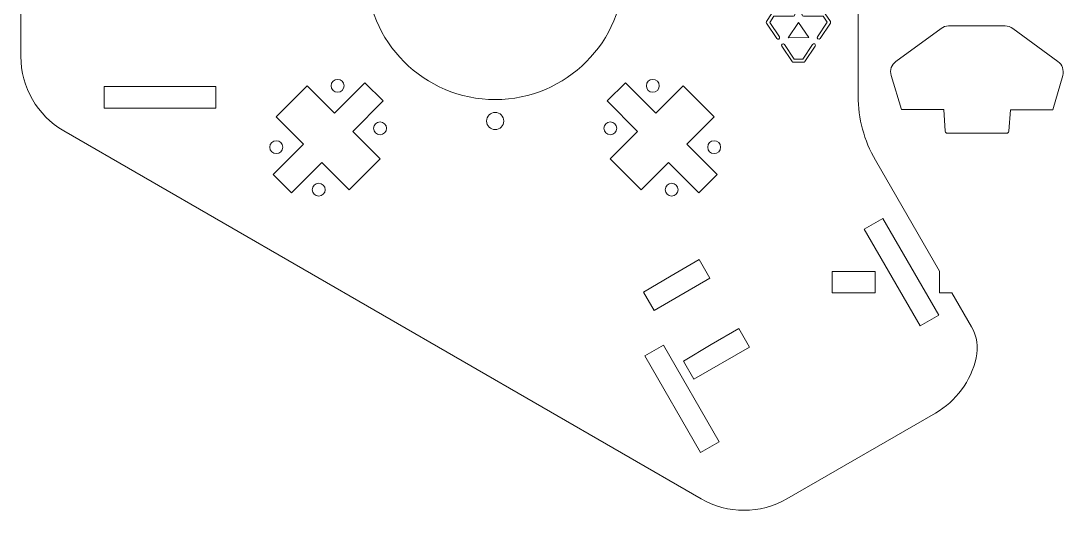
# Model space of a CAD drawing. Header units: inches. Extents: x 89 to 332, y -275 to -22.
# Drawn here: x 88.8 to 331.7, y -274.9 to -160 of the extents above; entities that cross this region are included whole.
import ezdxf

# ---------------------------------------------------------------- set-up
doc = ezdxf.new("R2010")
doc.units = ezdxf.units.IN
doc.header["$MEASUREMENT"] = 0
for name, color, linetype in [('Exterieur', 7, 'Continuous'), ('Gravure', 7, 'Continuous'), ('interieur', 7, 'Continuous')]:
    doc.layers.add(name, color=color, linetype=linetype)

# ---------------------------------------------------------------- blocks, each defined once
blk = doc.blocks.new('block 3')
at = {"layer": 'Exterieur', "lineweight": 0}
blk.add_lwpolyline([(247.06, -260.54), (247.06, -260.54)], dxfattribs=at)
blk = doc.blocks.new('block 4')
at = {"layer": 'Exterieur', "lineweight": 0}
blk.add_lwpolyline([(247.06, -260.54), (247.06, -260.54)], dxfattribs=at)
blk = doc.blocks.new('block 5')
at = {"layer": 'Exterieur', "lineweight": 0}
blk.add_lwpolyline([(289.49, -90.66), (289.49, -90.66)], dxfattribs=at)
blk = doc.blocks.new('block 6')
at = {"layer": 'Exterieur', "lineweight": 0}
blk.add_lwpolyline([(289.49, -90.66), (289.49, -90.66)], dxfattribs=at)
blk = doc.blocks.new('block 7')
at = {"layer": 'Exterieur', "lineweight": 0}
blk.add_open_spline([(267.17, -25.4), (260.98, -21.83), (253.36, -21.83), (247.17, -25.4)], degree=3, dxfattribs=at)
blk = doc.blocks.new('block 8')
at = {"layer": 'Exterieur', "lineweight": 0}
blk.add_lwpolyline([(247.17, -25.4), (98.79, -111.07)], dxfattribs=at)
blk = doc.blocks.new('block 9')
at = {"layer": 'Exterieur', "lineweight": 0}
blk.add_open_spline([(98.79, -111.07), (92.6, -114.64), (88.79, -121.24), (88.79, -128.39)], degree=3, dxfattribs=at)
blk = doc.blocks.new('block 10')
at = {"layer": 'Exterieur', "lineweight": 0}
blk.add_lwpolyline([(88.79, -128.39), (88.79, -168.3)], dxfattribs=at)
blk = doc.blocks.new('block 11')
at = {"layer": 'Exterieur', "lineweight": 0}
blk.add_open_spline([(88.79, -168.3), (88.79, -175.44), (92.6, -182.04), (98.79, -185.62)], degree=3, dxfattribs=at)
blk = doc.blocks.new('block 12')
at = {"layer": 'Exterieur', "lineweight": 0}
blk.add_lwpolyline([(98.79, -185.62), (247.17, -271.28)], dxfattribs=at)
blk = doc.blocks.new('block 13')
at = {"layer": 'Exterieur', "lineweight": 0}
blk.add_open_spline([(247.17, -271.28), (253.36, -274.86), (260.98, -274.86), (267.17, -271.28)], degree=3, dxfattribs=at)
blk = doc.blocks.new('block 14')
at = {"layer": 'Exterieur', "lineweight": 0}
blk.add_lwpolyline([(267.17, -271.28), (301.73, -251.33)], dxfattribs=at)
blk = doc.blocks.new('block 15')
at = {"layer": 'Exterieur', "lineweight": 0}
blk.add_open_spline([(301.73, -251.33), (306.54, -248.56), (309.98, -243.91), (311.22, -238.5)], degree=3, dxfattribs=at)
blk = doc.blocks.new('block 16')
at = {"layer": 'Exterieur', "lineweight": 0}
blk.add_open_spline([(311.22, -238.5), (311.79, -236.03), (311.4, -233.45), (310.14, -231.26)], degree=3, dxfattribs=at)
blk = doc.blocks.new('block 17')
at = {"layer": 'Exterieur', "lineweight": 0}
blk.add_lwpolyline([(310.14, -231.26), (305.57, -223.34)], dxfattribs=at)
blk = doc.blocks.new('block 18')
at = {"layer": 'Exterieur', "lineweight": 0}
blk.add_lwpolyline([(305.57, -223.34), (302.68, -223.34)], dxfattribs=at)
blk = doc.blocks.new('block 19')
at = {"layer": 'Exterieur', "lineweight": 0}
blk.add_lwpolyline([(302.68, -223.34), (302.68, -218.33)], dxfattribs=at)
blk = doc.blocks.new('block 20')
at = {"layer": 'Exterieur', "lineweight": 0}
blk.add_lwpolyline([(302.68, -218.33), (287.76, -192.48)], dxfattribs=at)
blk = doc.blocks.new('block 21')
at = {"layer": 'Exterieur', "lineweight": 0}
blk.add_open_spline([(283.74, -177.49), (283.74, -182.75), (285.13, -187.92), (287.76, -192.48)], degree=3, dxfattribs=at)
blk = doc.blocks.new('block 22')
at = {"layer": 'Exterieur', "lineweight": 0}
blk.add_lwpolyline([(283.74, -177.49), (283.74, -148.34)], dxfattribs=at)
blk = doc.blocks.new('block 23')
at = {"layer": 'Exterieur', "lineweight": 0}
blk.add_lwpolyline([(283.74, -148.34), (283.74, -119.2)], dxfattribs=at)
blk = doc.blocks.new('block 24')
at = {"layer": 'Exterieur', "lineweight": 0}
blk.add_open_spline([(287.76, -104.2), (285.13, -108.76), (283.74, -113.93), (283.74, -119.2)], degree=3, dxfattribs=at)
blk = doc.blocks.new('block 25')
at = {"layer": 'Exterieur', "lineweight": 0}
blk.add_lwpolyline([(287.76, -104.2), (302.68, -78.34)], dxfattribs=at)
blk = doc.blocks.new('block 26')
at = {"layer": 'Exterieur', "lineweight": 0}
blk.add_lwpolyline([(302.68, -78.34), (302.68, -73.34)], dxfattribs=at)
blk = doc.blocks.new('block 27')
at = {"layer": 'Exterieur', "lineweight": 0}
blk.add_lwpolyline([(302.68, -73.34), (305.57, -73.34)], dxfattribs=at)
blk = doc.blocks.new('block 28')
at = {"layer": 'Exterieur', "lineweight": 0}
blk.add_lwpolyline([(305.57, -73.34), (310.14, -65.43)], dxfattribs=at)
blk = doc.blocks.new('block 29')
at = {"layer": 'Exterieur', "lineweight": 0}
blk.add_open_spline([(310.14, -65.43), (311.4, -63.24), (311.79, -60.65), (311.22, -58.19)], degree=3, dxfattribs=at)
blk = doc.blocks.new('block 30')
at = {"layer": 'Exterieur', "lineweight": 0}
blk.add_open_spline([(311.22, -58.19), (309.97, -52.78), (306.54, -48.13), (301.73, -45.36)], degree=3, dxfattribs=at)
blk = doc.blocks.new('block 31')
at = {"layer": 'Exterieur', "lineweight": 0}
blk.add_lwpolyline([(301.73, -45.36), (267.17, -25.4)], dxfattribs=at)
blk = doc.blocks.new('block 32')
at = {"layer": 'Exterieur', "lineweight": 0}
blk.add_lwpolyline([(247.06, -36.14), (247.06, -36.14)], dxfattribs=at)
blk = doc.blocks.new('block 33')
at = {"layer": 'Exterieur', "lineweight": 0}
blk.add_lwpolyline([(247.06, -36.14), (247.06, -36.14)], dxfattribs=at)
blk = doc.blocks.new('block 34')
at = {"layer": 'Exterieur', "lineweight": 0}
blk.add_lwpolyline([(298.16, -231.04), (298.16, -231.04)], dxfattribs=at)
blk = doc.blocks.new('block 35')
at = {"layer": 'Exterieur', "lineweight": 0}
blk.add_lwpolyline([(289.49, -206.03), (289.49, -206.03)], dxfattribs=at)
blk = doc.blocks.new('block 36')
at = {"layer": 'Exterieur', "lineweight": 0}
for points in [[(289.49, -206.03), (289.49, -206.03)], [(302.49, -228.54), (302.49, -228.54)]]:
    blk.add_lwpolyline(points, dxfattribs=at)
blk = doc.blocks.new('block 37')
at = {"layer": 'Exterieur', "lineweight": 0}
for points in [[(302.49, -228.54), (302.49, -228.54)], [(298.16, -231.04), (298.16, -231.04)]]:
    blk.add_lwpolyline(points, dxfattribs=at)
blk = doc.blocks.new('block 2')
at = {"layer": 'Exterieur'}
for name in ['block 7', 'block 8', 'block 31', 'block 32', 'block 33', 'block 30', 'block 29', 'block 28', 'block 26', 'block 27', 'block 25', 'block 5', 'block 6', 'block 24', 'block 9', 'block 23', 'block 10', 'block 22', 'block 11', 'block 21', 'block 12', 'block 20', 'block 35', 'block 36', 'block 19', 'block 18', 'block 17', 'block 37', 'block 34', 'block 16', 'block 15', 'block 14', 'block 3', 'block 4', 'block 13']:
    blk.add_blockref(name, (0, 0), dxfattribs=at)
blk = doc.blocks.new('block 73')
at = {"layer": 'Exterieur', "lineweight": 0}
blk.add_lwpolyline([(303.7, -180.69), (304.01, -185.72)], dxfattribs=at)
blk = doc.blocks.new('block 74')
at = {"layer": 'Exterieur', "lineweight": 0}
blk.add_open_spline([(304.01, -185.72), (304.03, -185.98), (304.25, -186.18), (304.51, -186.18)], degree=3, dxfattribs=at)
blk = doc.blocks.new('block 75')
at = {"layer": 'Exterieur', "lineweight": 0}
blk.add_lwpolyline([(304.51, -186.18), (318.31, -186.18)], dxfattribs=at)
blk = doc.blocks.new('block 76')
at = {"layer": 'Exterieur', "lineweight": 0}
blk.add_open_spline([(318.31, -186.18), (318.58, -186.18), (318.79, -185.98), (318.81, -185.72)], degree=3, dxfattribs=at)
blk = doc.blocks.new('block 77')
at = {"layer": 'Exterieur', "lineweight": 0}
blk.add_lwpolyline([(318.81, -185.72), (319.2, -180.71)], dxfattribs=at)
blk = doc.blocks.new('block 78')
at = {"layer": 'Exterieur', "lineweight": 0}
blk.add_lwpolyline([(319.2, -180.71), (329.08, -180.71)], dxfattribs=at)
blk = doc.blocks.new('block 79')
at = {"layer": 'Exterieur', "lineweight": 0}
blk.add_lwpolyline([(329.08, -180.71), (331.36, -172.72)], dxfattribs=at)
blk = doc.blocks.new('block 80')
at = {"layer": 'Exterieur', "lineweight": 0}
blk.add_open_spline([(331.36, -172.72), (331.7, -171.51), (331.26, -170.21), (330.24, -169.47)], degree=3, dxfattribs=at)
blk = doc.blocks.new('block 81')
at = {"layer": 'Exterieur', "lineweight": 0}
blk.add_lwpolyline([(330.24, -169.47), (319.75, -161.8)], dxfattribs=at)
blk = doc.blocks.new('block 82')
at = {"layer": 'Exterieur', "lineweight": 0}
blk.add_open_spline([(319.75, -161.8), (319.23, -161.43), (318.61, -161.22), (317.98, -161.22)], degree=3, dxfattribs=at)
blk = doc.blocks.new('block 83')
at = {"layer": 'Exterieur', "lineweight": 0}
blk.add_lwpolyline([(317.98, -161.22), (304.8, -161.22)], dxfattribs=at)
blk = doc.blocks.new('block 84')
at = {"layer": 'Exterieur', "lineweight": 0}
blk.add_open_spline([(304.8, -161.22), (304.17, -161.22), (303.55, -161.42), (303.04, -161.8)], degree=3, dxfattribs=at)
blk = doc.blocks.new('block 85')
at = {"layer": 'Exterieur', "lineweight": 0}
blk.add_lwpolyline([(303.04, -161.8), (292.53, -169.45)], dxfattribs=at)
blk = doc.blocks.new('block 86')
at = {"layer": 'Exterieur', "lineweight": 0}
blk.add_open_spline([(292.53, -169.45), (291.49, -170.2), (291.05, -171.52), (291.42, -172.74)], degree=3, dxfattribs=at)
blk = doc.blocks.new('block 87')
at = {"layer": 'Exterieur', "lineweight": 0}
blk.add_lwpolyline([(291.42, -172.74), (293.81, -180.69)], dxfattribs=at)
blk = doc.blocks.new('block 88')
at = {"layer": 'Exterieur', "lineweight": 0}
blk.add_lwpolyline([(293.81, -180.69), (303.7, -180.69)], dxfattribs=at)
blk = doc.blocks.new('block 72')
at = {"layer": 'Exterieur'}
for name in ['block 85', 'block 84', 'block 83', 'block 82', 'block 81', 'block 86', 'block 80', 'block 87', 'block 79', 'block 88', 'block 73', 'block 77', 'block 78', 'block 74', 'block 75', 'block 76']:
    blk.add_blockref(name, (0, 0), dxfattribs=at)
blk = doc.blocks.new('block 89')
at = {"layer": 'interieur', "lineweight": 0}
blk.add_open_spline([(238.81, -199.33), (238.81, -198.5), (239.49, -197.83), (240.31, -197.83), (241.14, -197.83), (241.81, -198.5), (241.81, -199.33), (241.81, -200.15), (241.14, -200.83), (240.31, -200.83), (239.49, -200.83), (238.81, -200.15), (238.81, -199.33), (238.81, -199.33), (238.81, -199.33), (238.81, -199.33)], degree=3, knots=[0, 0, 0, 0, 1, 1, 1, 2, 2, 2, 3, 3, 3, 4, 4, 4, 5, 5, 5, 5], dxfattribs=at)
blk = doc.blocks.new('block 90')
at = {"layer": 'interieur', "lineweight": 0}
blk.add_lwpolyline([(239.61, -192.96), (246.68, -200.03)], dxfattribs=at)
blk = doc.blocks.new('block 91')
at = {"layer": 'interieur', "lineweight": 0}
blk.add_lwpolyline([(233.24, -199.33), (239.61, -192.96)], dxfattribs=at)
blk = doc.blocks.new('block 92')
at = {"layer": 'interieur', "lineweight": 0}
blk.add_lwpolyline([(226.03, -192.11), (233.24, -199.33)], dxfattribs=at)
blk = doc.blocks.new('block 93')
at = {"layer": 'interieur', "lineweight": 0}
blk.add_lwpolyline([(226.03, -192.11), (226.03, -192.11)], dxfattribs=at)
blk = doc.blocks.new('block 94')
at = {"layer": 'interieur', "lineweight": 0}
blk.add_lwpolyline([(243.85, -188.72), (243.85, -188.72)], dxfattribs=at)
blk = doc.blocks.new('block 95')
at = {"layer": 'interieur', "lineweight": 0}
blk.add_lwpolyline([(250.92, -195.79), (243.85, -188.72)], dxfattribs=at)
blk = doc.blocks.new('block 96')
at = {"layer": 'interieur', "lineweight": 0}
blk.add_lwpolyline([(246.68, -200.03), (250.92, -195.79)], dxfattribs=at)
blk = doc.blocks.new('block 98')
at = {"layer": 'interieur', "lineweight": 0}
blk.add_open_spline([(149.75, -189.43), (149.75, -190.25), (149.08, -190.93), (148.25, -190.93), (147.42, -190.93), (146.75, -190.25), (146.75, -189.43), (146.75, -189.43), (146.75, -189.43), (146.75, -189.43)], degree=3, knots=[0, 0, 0, 0, 1, 1, 1, 2, 2, 2, 3, 3, 3, 3], dxfattribs=at)
blk = doc.blocks.new('block 99')
at = {"layer": 'interieur', "lineweight": 0}
blk.add_lwpolyline([(154.61, -188.72), (147.54, -195.79)], dxfattribs=at)
blk = doc.blocks.new('block 100')
at = {"layer": 'interieur', "lineweight": 0}
blk.add_lwpolyline([(154.61, -188.72), (154.61, -188.72)], dxfattribs=at)
blk = doc.blocks.new('block 101')
at = {"layer": 'interieur', "lineweight": 0}
blk.add_lwpolyline([(172.43, -192.11), (172.43, -192.11)], dxfattribs=at)
blk = doc.blocks.new('block 102')
at = {"layer": 'interieur', "lineweight": 0}
blk.add_lwpolyline([(165.22, -199.33), (172.43, -192.11)], dxfattribs=at)
blk = doc.blocks.new('block 103')
at = {"layer": 'interieur', "lineweight": 0}
blk.add_lwpolyline([(158.86, -192.96), (165.22, -199.33)], dxfattribs=at)
blk = doc.blocks.new('block 104')
at = {"layer": 'interieur', "lineweight": 0}
blk.add_lwpolyline([(151.78, -200.03), (158.86, -192.96)], dxfattribs=at)
blk = doc.blocks.new('block 105')
at = {"layer": 'interieur', "lineweight": 0}
blk.add_lwpolyline([(147.54, -195.79), (151.78, -200.03)], dxfattribs=at)
blk = doc.blocks.new('block 114')
at = {"layer": 'interieur', "lineweight": 0}
blk.add_open_spline([(156.65, -199.33), (156.65, -198.5), (157.32, -197.83), (158.15, -197.83), (158.98, -197.83), (159.65, -198.5), (159.65, -199.33), (159.65, -200.15), (158.98, -200.83), (158.15, -200.83), (157.32, -200.83), (156.65, -200.15), (156.65, -199.33), (156.65, -199.33), (156.65, -199.33), (156.65, -199.33)], degree=3, knots=[0, 0, 0, 0, 1, 1, 1, 2, 2, 2, 3, 3, 3, 4, 4, 4, 5, 5, 5, 5], dxfattribs=at)
blk = doc.blocks.new('block 117')
at = {"layer": 'interieur', "lineweight": 0}
blk.add_open_spline([(251.71, -189.43), (251.71, -190.25), (251.04, -190.93), (250.21, -190.93), (249.39, -190.93), (248.71, -190.25), (248.71, -189.43), (248.71, -189.43), (248.71, -189.43), (248.71, -189.43)], degree=3, knots=[0, 0, 0, 0, 1, 1, 1, 2, 2, 2, 3, 3, 3, 3], dxfattribs=at)
blk = doc.blocks.new('block 121')
at = {"layer": 'interieur', "lineweight": 0}
blk.add_open_spline([(224.53, -185.04), (224.53, -184.21), (225.2, -183.54), (226.03, -183.54), (226.86, -183.54), (227.53, -184.21), (227.53, -185.04), (227.53, -185.87), (226.86, -186.54), (226.03, -186.54), (225.2, -186.54), (224.53, -185.87), (224.53, -185.04), (224.53, -185.04), (224.53, -185.04), (224.53, -185.04)], degree=3, knots=[0, 0, 0, 0, 1, 1, 1, 2, 2, 2, 3, 3, 3, 4, 4, 4, 5, 5, 5, 5], dxfattribs=at)
blk = doc.blocks.new('block 122')
at = {"layer": 'interieur', "lineweight": 0}
blk.add_lwpolyline([(225.32, -178.68), (232.39, -185.75)], dxfattribs=at)
blk = doc.blocks.new('block 123')
at = {"layer": 'interieur', "lineweight": 0}
blk.add_lwpolyline([(229.57, -174.43), (225.32, -178.68)], dxfattribs=at)
blk = doc.blocks.new('block 124')
at = {"layer": 'interieur', "lineweight": 0}
blk.add_lwpolyline([(236.64, -181.51), (229.57, -174.43)], dxfattribs=at)
blk = doc.blocks.new('block 125')
at = {"layer": 'interieur', "lineweight": 0}
blk.add_lwpolyline([(243, -175.14), (236.64, -181.51)], dxfattribs=at)
blk = doc.blocks.new('block 126')
at = {"layer": 'interieur', "lineweight": 0}
blk.add_lwpolyline([(250.21, -182.35), (243, -175.14)], dxfattribs=at)
blk = doc.blocks.new('block 128')
at = {"layer": 'interieur', "lineweight": 0}
blk.add_open_spline([(161.03, -175.14), (161.03, -174.31), (161.7, -173.64), (162.53, -173.64), (163.36, -173.64), (164.03, -174.31), (164.03, -175.14), (164.03, -175.97), (163.36, -176.64), (162.53, -176.64), (161.7, -176.64), (161.03, -175.97), (161.03, -175.14), (161.03, -175.14), (161.03, -175.14), (161.03, -175.14)], degree=3, knots=[0, 0, 0, 0, 1, 1, 1, 2, 2, 2, 3, 3, 3, 4, 4, 4, 5, 5, 5, 5], dxfattribs=at)
blk = doc.blocks.new('block 129')
at = {"layer": 'interieur', "lineweight": 0}
blk.add_lwpolyline([(155.46, -175.14), (148.25, -182.35)], dxfattribs=at)
blk = doc.blocks.new('block 130')
at = {"layer": 'interieur', "lineweight": 0}
blk.add_lwpolyline([(161.83, -181.51), (155.46, -175.14)], dxfattribs=at)
blk = doc.blocks.new('block 131')
at = {"layer": 'interieur', "lineweight": 0}
blk.add_lwpolyline([(168.9, -174.43), (161.83, -181.51)], dxfattribs=at)
blk = doc.blocks.new('block 132')
at = {"layer": 'interieur', "lineweight": 0}
blk.add_lwpolyline([(173.14, -178.68), (168.9, -174.43)], dxfattribs=at)
blk = doc.blocks.new('block 133')
at = {"layer": 'interieur', "lineweight": 0}
blk.add_lwpolyline([(166.07, -185.75), (173.14, -178.68)], dxfattribs=at)
blk = doc.blocks.new('block 138')
at = {"layer": 'interieur', "lineweight": 0}
blk.add_open_spline([(170.93, -185.04), (170.93, -184.21), (171.6, -183.54), (172.43, -183.54), (173.26, -183.54), (173.93, -184.21), (173.93, -185.04), (173.93, -185.87), (173.26, -186.54), (172.43, -186.54), (171.6, -186.54), (170.93, -185.87), (170.93, -185.04), (170.93, -185.04), (170.93, -185.04), (170.93, -185.04)], degree=3, knots=[0, 0, 0, 0, 1, 1, 1, 2, 2, 2, 3, 3, 3, 4, 4, 4, 5, 5, 5, 5], dxfattribs=at)
blk = doc.blocks.new('block 139')
at = {"layer": 'interieur', "lineweight": 0}
blk.add_open_spline([(234.43, -175.14), (234.43, -174.31), (235.1, -173.64), (235.93, -173.64), (236.76, -173.64), (237.43, -174.31), (237.43, -175.14), (237.43, -175.97), (236.76, -176.64), (235.93, -176.64), (235.1, -176.64), (234.43, -175.97), (234.43, -175.14), (234.43, -175.14), (234.43, -175.14), (234.43, -175.14)], degree=3, knots=[0, 0, 0, 0, 1, 1, 1, 2, 2, 2, 3, 3, 3, 4, 4, 4, 5, 5, 5, 5], dxfattribs=at)
blk = doc.blocks.new('block 140')
at = {"layer": 'interieur', "lineweight": 0}
blk.add_open_spline([(197.23, -183.34), (197.23, -182.24), (198.13, -181.34), (199.23, -181.34), (200.34, -181.34), (201.23, -182.24), (201.23, -183.34), (201.23, -184.45), (200.34, -185.34), (199.23, -185.34), (198.13, -185.34), (197.23, -184.45), (197.23, -183.34), (197.23, -183.34), (197.23, -183.34), (197.23, -183.34)], degree=3, knots=[0, 0, 0, 0, 1, 1, 1, 2, 2, 2, 3, 3, 3, 4, 4, 4, 5, 5, 5, 5], dxfattribs=at)
blk = doc.blocks.new('block 157')
at = {"layer": 'interieur', "lineweight": 0}
blk.add_open_spline([(169.23, -148.34), (169.23, -131.77), (182.66, -118.34), (199.23, -118.34), (215.8, -118.34), (229.23, -131.77), (229.23, -148.34), (229.23, -164.91), (215.8, -178.34), (199.23, -178.34), (182.66, -178.34), (169.23, -164.91), (169.23, -148.34), (169.23, -148.34), (169.23, -148.34), (169.23, -148.34)], degree=3, knots=[0, 0, 0, 0, 1, 1, 1, 2, 2, 2, 3, 3, 3, 4, 4, 4, 5, 5, 5, 5], dxfattribs=at)
blk = doc.blocks.new('block 158')
at = {"layer": 'interieur', "lineweight": 0}
blk.add_lwpolyline([(233.79, -223.19), (236.24, -227.44)], dxfattribs=at)
blk = doc.blocks.new('block 159')
at = {"layer": 'interieur', "lineweight": 0}
blk.add_lwpolyline([(240.24, -219.36), (233.79, -223.19)], dxfattribs=at)
blk = doc.blocks.new('block 160')
at = {"layer": 'interieur', "lineweight": 0}
blk.add_lwpolyline([(246.73, -215.61), (240.24, -219.36)], dxfattribs=at)
blk = doc.blocks.new('block 161')
at = {"layer": 'interieur', "lineweight": 0}
blk.add_lwpolyline([(249.23, -219.94), (246.73, -215.61)], dxfattribs=at)
blk = doc.blocks.new('block 162')
at = {"layer": 'interieur', "lineweight": 0}
blk.add_lwpolyline([(236.24, -227.44), (249.23, -219.94)], dxfattribs=at)
blk = doc.blocks.new('block 163')
at = {"layer": 'interieur', "lineweight": 0}
blk.add_lwpolyline([(251.39, -258.04), (238.39, -235.53)], dxfattribs=at)
blk = doc.blocks.new('block 164')
at = {"layer": 'interieur', "lineweight": 0}
blk.add_lwpolyline([(238.39, -235.53), (234.06, -238.03)], dxfattribs=at)
blk = doc.blocks.new('block 165')
at = {"layer": 'interieur', "lineweight": 0}
blk.add_lwpolyline([(243.04, -239.21), (245.49, -243.46)], dxfattribs=at)
blk = doc.blocks.new('block 166')
at = {"layer": 'interieur', "lineweight": 0}
blk.add_lwpolyline([(249.48, -235.38), (243.04, -239.21)], dxfattribs=at)
blk = doc.blocks.new('block 167')
at = {"layer": 'interieur', "lineweight": 0}
blk.add_lwpolyline([(255.98, -231.63), (249.48, -235.38)], dxfattribs=at)
blk = doc.blocks.new('block 168')
at = {"layer": 'interieur', "lineweight": 0}
blk.add_lwpolyline([(258.48, -235.96), (255.98, -231.63)], dxfattribs=at)
blk = doc.blocks.new('block 169')
at = {"layer": 'interieur', "lineweight": 0}
blk.add_lwpolyline([(245.49, -243.46), (258.48, -235.96)], dxfattribs=at)
blk = doc.blocks.new('block 170')
at = {"layer": 'interieur', "lineweight": 0}
blk.add_lwpolyline([(277.68, -223.34), (287.68, -223.34)], dxfattribs=at)
blk = doc.blocks.new('block 171')
at = {"layer": 'interieur', "lineweight": 0}
blk.add_lwpolyline([(277.68, -218.34), (277.68, -223.34)], dxfattribs=at)
blk = doc.blocks.new('block 172')
at = {"layer": 'interieur', "lineweight": 0}
blk.add_lwpolyline([(287.68, -218.34), (277.68, -218.34)], dxfattribs=at)
blk = doc.blocks.new('block 173')
at = {"layer": 'interieur', "lineweight": 0}
blk.add_lwpolyline([(287.68, -223.34), (287.68, -218.34)], dxfattribs=at)
blk = doc.blocks.new('block 201')
at = {"layer": 'interieur', "lineweight": 0}
blk.add_lwpolyline([(134.15, -175.34), (108.15, -175.34)], dxfattribs=at)
blk = doc.blocks.new('block 202')
at = {"layer": 'interieur', "lineweight": 0}
blk.add_lwpolyline([(134.15, -180.34), (134.15, -175.34)], dxfattribs=at)
blk = doc.blocks.new('block 203')
at = {"layer": 'interieur', "lineweight": 0}
blk.add_lwpolyline([(108.15, -180.34), (134.15, -180.34)], dxfattribs=at)
blk = doc.blocks.new('block 204')
at = {"layer": 'interieur', "lineweight": 0}
blk.add_lwpolyline([(108.15, -175.34), (108.15, -180.34)], dxfattribs=at)
blk = doc.blocks.new('block 215')
at = {"layer": 'Gravure', "lineweight": 0}
for points in [[(267.56, -133.61), (267.56, -134.46), (267.01, -134.46), (267.01, -133.61), (265.11, -133.61), (265.11, -132.98), (267.01, -132.98), (267.01, -132.05), (267.55, -132.05), (267.55, -132.98), (271.64, -132.97), (271.64, -133.6), (267.56, -133.61)], [(271.64, -135.49), (271.64, -136.16), (263.55, -136.17), (263.55, -135.51), (271.64, -135.49)]]:
    blk.add_lwpolyline(points, dxfattribs=at)
for points, knots in [([(271.63, -127.67), (271.63, -127.67), (270.78, -127.67), (270.78, -127.67), (271.13, -127.82), (271.39, -128.03), (271.57, -128.31), (271.75, -128.59), (271.84, -128.91), (271.84, -129.29), (271.84, -129.96), (271.61, -130.49), (271.15, -130.9), (270.7, -131.3), (270.1, -131.51), (269.35, -131.51), (268.61, -131.51), (268, -131.31), (267.53, -130.91), (267.06, -130.51), (266.83, -129.99), (266.83, -129.36), (266.83, -128.97), (266.91, -128.63), (267.09, -128.34), (267.26, -128.05), (267.51, -127.83), (267.84, -127.67), (267.84, -127.67), (267, -127.67), (267, -127.67), (267, -127.67), (267, -127.03), (267, -127.03), (267, -127.03), (271.63, -127.02), (271.63, -127.02), (271.63, -127.02), (271.63, -127.67), (271.63, -127.67)], [0, 0, 0, 0, 1, 1, 1, 2, 2, 2, 3, 3, 3, 4, 4, 4, 5, 5, 5, 6, 6, 6, 7, 7, 7, 8, 8, 8, 9, 9, 9, 10, 10, 10, 11, 11, 11, 12, 12, 12, 13, 13, 13, 13]), ([(269.37, -130.79), (269.97, -130.79), (270.43, -130.66), (270.75, -130.39), (271.08, -130.12), (271.24, -129.73), (271.24, -129.23), (271.24, -128.74), (271.06, -128.36), (270.7, -128.08), (270.35, -127.8), (269.86, -127.66), (269.24, -127.66), (268.68, -127.66), (268.23, -127.8), (267.91, -128.08), (267.58, -128.36), (267.42, -128.74), (267.42, -129.22), (267.42, -129.71), (267.59, -130.09), (267.94, -130.37), (268.29, -130.65), (268.76, -130.79), (269.37, -130.79)], [0, 0, 0, 0, 1, 1, 1, 2, 2, 2, 3, 3, 3, 4, 4, 4, 5, 5, 5, 6, 6, 6, 7, 7, 7, 8, 8, 8, 8]), ([(269.35, -137.54), (269.35, -137.54), (269.35, -141.22), (269.35, -141.22), (269.95, -141.2), (270.42, -141.05), (270.76, -140.77), (271.1, -140.49), (271.27, -140.11), (271.27, -139.64), (271.27, -139.29), (271.18, -138.99), (270.99, -138.74), (270.81, -138.48), (270.53, -138.27), (270.16, -138.1), (270.16, -138.1), (270.48, -137.51), (270.48, -137.51), (270.95, -137.74), (271.3, -138.03), (271.52, -138.37), (271.74, -138.72), (271.85, -139.14), (271.85, -139.63), (271.85, -140.31), (271.63, -140.86), (271.17, -141.28), (270.72, -141.7), (270.12, -141.91), (269.39, -141.91), (268.63, -141.92), (268.01, -141.71), (267.55, -141.29), (267.08, -140.88), (266.85, -140.33), (266.84, -139.66), (266.84, -139.02), (267.06, -138.51), (267.49, -138.12), (267.92, -137.73), (268.49, -137.54), (269.21, -137.54), (269.21, -137.54), (269.35, -137.54), (269.35, -137.54)], [0, 0, 0, 0, 1, 1, 1, 2, 2, 2, 3, 3, 3, 4, 4, 4, 5, 5, 5, 6, 6, 6, 7, 7, 7, 8, 8, 8, 9, 9, 9, 10, 10, 10, 11, 11, 11, 12, 12, 12, 13, 13, 13, 14, 14, 14, 15, 15, 15, 15]), ([(268.8, -138.3), (268.38, -138.33), (268.05, -138.48), (267.81, -138.73), (267.58, -138.98), (267.47, -139.32), (267.47, -139.75), (267.47, -140.14), (267.59, -140.46), (267.83, -140.72), (268.08, -140.99), (268.4, -141.14), (268.81, -141.18), (268.81, -141.18), (268.8, -138.3), (268.8, -138.3)], [0, 0, 0, 0, 1, 1, 1, 2, 2, 2, 3, 3, 3, 4, 4, 4, 5, 5, 5, 5]), ([(271.66, -143.87), (271.66, -143.87), (270.81, -143.87), (270.81, -143.87), (271.15, -144.02), (271.42, -144.24), (271.59, -144.51), (271.77, -144.79), (271.86, -145.11), (271.86, -145.48), (271.86, -146.15), (271.63, -146.68), (271.18, -147.09), (270.72, -147.5), (270.12, -147.7), (269.37, -147.7), (268.63, -147.7), (268.03, -147.5), (267.56, -147.1), (267.09, -146.7), (266.85, -146.19), (266.85, -145.55), (266.85, -145.16), (266.94, -144.82), (267.11, -144.54), (267.28, -144.25), (267.54, -144.03), (267.87, -143.88), (267.87, -143.88), (263.56, -143.88), (263.56, -143.88), (263.56, -143.88), (263.56, -143.23), (263.56, -143.23), (263.56, -143.23), (271.65, -143.22), (271.65, -143.22), (271.65, -143.22), (271.66, -143.87), (271.66, -143.87)], [0, 0, 0, 0, 1, 1, 1, 2, 2, 2, 3, 3, 3, 4, 4, 4, 5, 5, 5, 6, 6, 6, 7, 7, 7, 8, 8, 8, 9, 9, 9, 10, 10, 10, 11, 11, 11, 12, 12, 12, 13, 13, 13, 13]), ([(269.39, -146.99), (269.99, -146.99), (270.45, -146.85), (270.78, -146.58), (271.1, -146.31), (271.26, -145.92), (271.26, -145.42), (271.26, -144.94), (271.08, -144.56), (270.73, -144.28), (270.38, -144), (269.89, -143.86), (269.27, -143.86), (268.7, -143.86), (268.26, -144), (267.93, -144.28), (267.6, -144.55), (267.44, -144.93), (267.44, -145.42), (267.44, -145.9), (267.62, -146.28), (267.96, -146.56), (268.31, -146.85), (268.79, -146.99), (269.39, -146.99)], [0, 0, 0, 0, 1, 1, 1, 2, 2, 2, 3, 3, 3, 4, 4, 4, 5, 5, 5, 6, 6, 6, 7, 7, 7, 8, 8, 8, 8])]:
    blk.add_open_spline(points, degree=3, knots=knots, dxfattribs=at)
blk = doc.blocks.new('block 216')
at = {"layer": 'Gravure', "lineweight": 0}
blk.add_open_spline([(266.8, -149.88), (266.8, -149.88), (269.89, -149.87), (269.89, -149.87), (270.06, -149.87), (270.23, -149.91), (270.37, -149.96), (270.79, -150.13), (271.23, -150.75), (271.23, -151.38), (271.23, -152.24), (270.57, -152.54), (269.58, -152.54), (269.58, -152.54), (266.81, -152.54), (266.81, -152.54), (266.81, -152.54), (266.81, -152.55), (266.81, -152.55), (266.81, -152.55), (266.81, -153.21), (266.81, -153.21), (266.81, -153.21), (269.74, -153.2), (269.74, -153.2), (269.74, -153.2), (273.96, -153.2), (273.96, -153.2), (273.96, -153.2), (273.96, -152.54), (273.96, -152.54), (273.96, -152.54), (271.48, -152.54), (271.48, -152.54), (271.76, -152.18), (271.82, -151.74), (271.82, -151.39), (271.82, -150.63), (271.47, -150.13), (271.09, -149.88), (271.09, -149.88), (271.87, -149.88), (271.87, -149.88), (271.87, -149.88), (271.87, -149.17), (271.87, -149.17), (271.87, -149.17), (270.48, -149.17), (270.48, -149.17), (270.48, -149.17), (266.8, -149.17), (266.8, -149.17), (266.8, -149.17), (266.8, -149.88), (266.8, -149.88)], degree=3, knots=[0, 0, 0, 0, 1, 1, 1, 2, 2, 2, 3, 3, 3, 4, 4, 4, 5, 5, 5, 6, 6, 6, 7, 7, 7, 8, 8, 8, 9, 9, 9, 10, 10, 10, 11, 11, 11, 12, 12, 12, 13, 13, 13, 14, 14, 14, 15, 15, 15, 16, 16, 16, 17, 17, 17, 18, 18, 18, 18], dxfattribs=at)
blk = doc.blocks.new('block 214')
at = {"layer": 'Gravure', "lineweight": 0}
blk.add_lwpolyline([(267.47, -163.94), (269.84, -160.37), (272.22, -163.93), (267.47, -163.94)], dxfattribs=at)
for points, knots in [([(269.02, -158.58), (269.02, -158.79), (268.86, -158.96), (268.65, -158.96), (268.65, -158.96), (264.1, -158.96), (264.1, -158.96), (264.1, -158.96), (263.16, -160.38), (263.16, -160.38), (263.16, -160.38), (265.4, -163.74), (265.4, -163.74), (265.52, -163.91), (265.47, -164.14), (265.3, -164.25), (265.13, -164.37), (264.9, -164.32), (264.79, -164.15), (264.79, -164.15), (262.4, -160.58), (262.4, -160.58), (262.32, -160.46), (262.32, -160.3), (262.4, -160.17), (262.4, -160.17), (263.59, -158.39), (263.59, -158.39), (263.66, -158.28), (263.77, -158.22), (263.9, -158.22), (263.9, -158.22), (268.65, -158.21), (268.65, -158.21), (268.86, -158.21), (269.02, -158.38), (269.02, -158.58)], [0, 0, 0, 0, 1, 1, 1, 2, 2, 2, 3, 3, 3, 4, 4, 4, 5, 5, 5, 6, 6, 6, 7, 7, 7, 8, 8, 8, 9, 9, 9, 10, 10, 10, 11, 11, 11, 12, 12, 12, 12]), ([(277.34, -160.36), (277.34, -160.43), (277.32, -160.5), (277.28, -160.56), (277.28, -160.56), (274.91, -164.13), (274.91, -164.13), (274.79, -164.3), (274.56, -164.35), (274.39, -164.24), (274.22, -164.12), (274.18, -163.89), (274.29, -163.72), (274.29, -163.72), (276.52, -160.36), (276.52, -160.36), (276.52, -160.36), (275.58, -158.95), (275.58, -158.95), (275.58, -158.95), (271.03, -158.95), (271.03, -158.95), (270.82, -158.95), (270.66, -158.79), (270.65, -158.58), (270.65, -158.38), (270.82, -158.21), (271.03, -158.21), (271.03, -158.21), (275.78, -158.2), (275.78, -158.2), (275.9, -158.2), (276.02, -158.26), (276.09, -158.37), (276.09, -158.37), (277.28, -160.15), (277.28, -160.15), (277.32, -160.21), (277.34, -160.28), (277.34, -160.36)], [0, 0, 0, 0, 1, 1, 1, 2, 2, 2, 3, 3, 3, 4, 4, 4, 5, 5, 5, 6, 6, 6, 7, 7, 7, 8, 8, 8, 9, 9, 9, 10, 10, 10, 11, 11, 11, 12, 12, 12, 13, 13, 13, 13]), ([(273.79, -165.71), (273.79, -165.78), (273.76, -165.86), (273.72, -165.92), (273.72, -165.92), (271.35, -169.49), (271.35, -169.49), (271.28, -169.6), (271.17, -169.66), (271.04, -169.66), (271.04, -169.66), (268.67, -169.66), (268.67, -169.66), (268.54, -169.66), (268.43, -169.6), (268.36, -169.5), (268.36, -169.5), (265.98, -165.93), (265.98, -165.93), (265.86, -165.76), (265.91, -165.53), (266.08, -165.42), (266.25, -165.3), (266.48, -165.35), (266.59, -165.52), (266.59, -165.52), (268.87, -168.92), (268.87, -168.92), (268.87, -168.92), (270.84, -168.91), (270.84, -168.91), (270.84, -168.91), (273.1, -165.51), (273.1, -165.51), (273.22, -165.34), (273.45, -165.29), (273.62, -165.4), (273.73, -165.48), (273.79, -165.59), (273.79, -165.71)], [0, 0, 0, 0, 1, 1, 1, 2, 2, 2, 3, 3, 3, 4, 4, 4, 5, 5, 5, 6, 6, 6, 7, 7, 7, 8, 8, 8, 9, 9, 9, 10, 10, 10, 11, 11, 11, 12, 12, 12, 13, 13, 13, 13])]:
    blk.add_open_spline(points, degree=3, knots=knots, dxfattribs=at)
at = {"layer": 'Gravure'}
for name in ['block 215', 'block 216']:
    blk.add_blockref(name, (0, 0), dxfattribs=at)

msp = doc.modelspace()

# ---------------------------------------------------------------- linework, layer by layer
at = {"layer": 'interieur', "lineweight": 0}
for points in [[(148.25, -182.35), (154.61, -188.72)], [(243.85, -188.72), (250.21, -182.35)], [(172.43, -192.11), (166.07, -185.75)], [(232.39, -185.75), (226.03, -192.11)], [(289.49, -206.03), (285.16, -208.53)], [(302.49, -228.54), (289.49, -206.03)], [(285.16, -208.53), (298.16, -231.04)], [(298.16, -231.04), (302.49, -228.54)], [(234.06, -238.03), (247.06, -260.54)], [(247.06, -260.54), (251.39, -258.04)]]:
    msp.add_lwpolyline(points, dxfattribs=at)
for points in [[(146.75, -189.43), (146.75, -188.6), (147.42, -187.93), (148.25, -187.93), (149.08, -187.93), (149.75, -188.6), (149.75, -189.43)], [(248.71, -189.43), (248.71, -188.6), (249.39, -187.93), (250.21, -187.93), (251.04, -187.93), (251.71, -188.6), (251.71, -189.43)]]:
    msp.add_open_spline(points, degree=3, knots=[0, 0, 0, 0, 1, 1, 1, 2, 2, 2, 2], dxfattribs=at)

# ---------------------------------------------------------------- block references
at = {"layer": 'Exterieur'}
for name in ['block 2', 'block 72']:
    msp.add_blockref(name, (0, 0), dxfattribs=at)
at = {"layer": 'Gravure'}
msp.add_blockref('block 214', (0, 0), dxfattribs=at)
at = {"layer": 'interieur'}
for name in ['block 157', 'block 128', 'block 131', 'block 132', 'block 123', 'block 124', 'block 139', 'block 201', 'block 204', 'block 202', 'block 129', 'block 130', 'block 125', 'block 126', 'block 133', 'block 122', 'block 203', 'block 140', 'block 138', 'block 121', 'block 98', 'block 99', 'block 100', 'block 94', 'block 95', 'block 117', 'block 104', 'block 103', 'block 102', 'block 101', 'block 92', 'block 93', 'block 91', 'block 90', 'block 105', 'block 96', 'block 114', 'block 89', 'block 160', 'block 161', 'block 171', 'block 172', 'block 173', 'block 159', 'block 162', 'block 158', 'block 170', 'block 167', 'block 168', 'block 164', 'block 163', 'block 166', 'block 169', 'block 165']:
    msp.add_blockref(name, (0, 0), dxfattribs=at)

doc.saveas('drawing.dxf')
